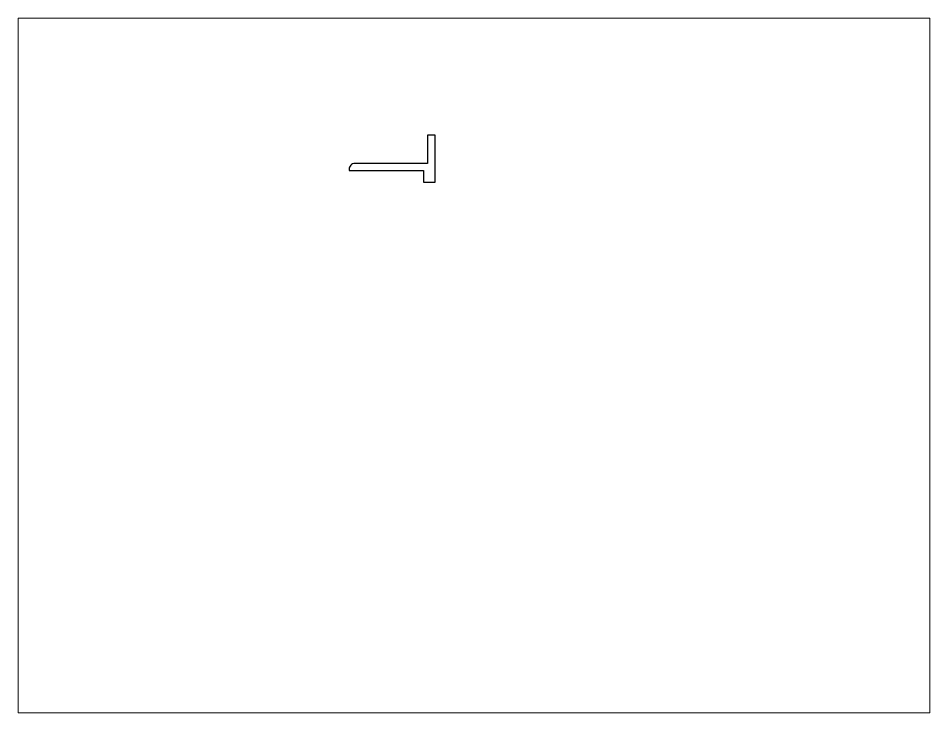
# Paper-space layout 'Layout1' of a CAD drawing. Extents: x 27 to 240, y 20 to 183.
# The model-space entities are those that its viewports show. They can reach past a viewport. Long polylines and large blocks are cut down to what shows.
import ezdxf

# ---------------------------------------------------------------- set-up
doc = ezdxf.new("R2010")
doc.units = 0
doc.header["$LTSCALE"] = 15
doc.layers.get('0').update_dxf_attribs({"linetype": 'CONTINUOUS'})
doc.layers.add('ANA', color=220, linetype='CONTINUOUS')

msp = doc.modelspace()

# ---------------------------------------------------------------- linework, layer by layer
at = {"layer": 'ANA', "color": 0}
msp.add_lwpolyline([(140.12, 215.81, 0.414214), (137.62, 213.31), (137.62, 212.81), (169.12, 212.81), (169.12, 207.81), (174.12, 207.81), (174.12, 227.81), (170.82, 227.81), (170.82, 215.81)], format="xyb", close=True, dxfattribs=at)

psp = doc.layouts.get("Layout1")

# ---------------------------------------------------------------- viewports
at = {"layer": '0', "color": 0, "linetype": 'BYBLOCK', "ltscale": 0.05}
psp.add_viewport(center=(133.35, 101.6), size=(213.36, 162.56), view_center_point=(190.51, 130.3), view_height=293.8955, dxfattribs=at)

doc.saveas('drawing.dxf')
